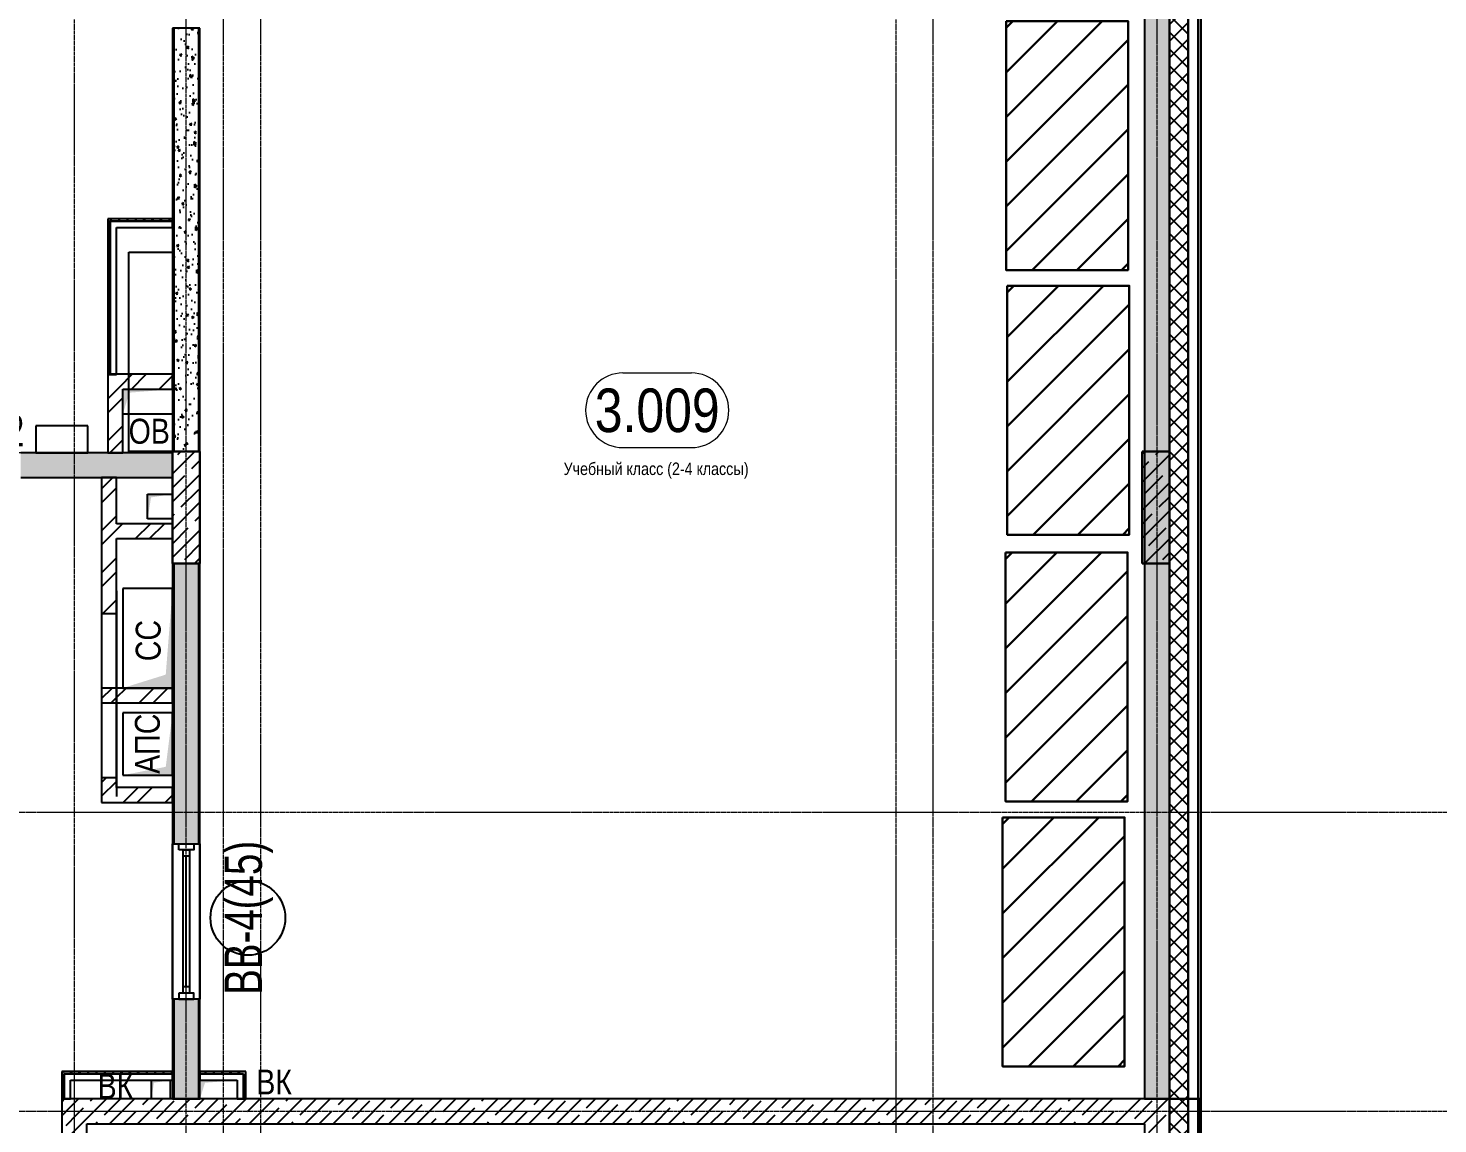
# Model space of a CAD drawing. Header units: millimetres. Extents: x -231292 to 573618, y -153144 to 564035.
# Drawn here: x 19933 to 31259, y 206566 to 215366 of the extents above; entities that cross this region are included whole.
import ezdxf
from ezdxf.enums import TextEntityAlignment as Align

# ---------------------------------------------------------------- set-up
doc = ezdxf.new("R2010")
doc.units = ezdxf.units.MM
doc.linetypes.add('CENTER2', pattern=[28.575, 19.05, -3.175, 3.175, -3.175])
doc.linetypes.add('HIDDEN2', pattern=[4.7625, 3.175, -1.5875])
doc.layers.get('0').update_dxf_attribs({"color": 250})
doc.layers.get('Defpoints').update_dxf_attribs({"color": 250})
for name, color, linetype, lineweight in [('10.3) строит. леса', 20, 'Continuous', 30), ('АР_Area', 250, 'Continuous', 5), ('АР_Витраж', 250, 'Continuous', 13), ('АР_Витраж марка', 250, 'Continuous', 9), ('АР_Колонны', 250, 'Continuous', 35), ('АР_Отв. марка', 250, 'Continuous', 9), ('АР_Отверстия', 250, 'Continuous', 9), ('АР_Стены ГКЛ', 250, 'Continuous', 15), ('АР_Стены ЖБ', 250, 'Continuous', 35), ('АР_Стены кирпич', 250, 'Continuous', 20), ('АР_Стены ПЕНОблок', 250, 'Continuous', 20), ('АР_Тонкая', 250, 'Continuous', 5), ('АР_Утеплитель', 250, 'Continuous', 0), ('АР_Штриховка', 250, 'Continuous', 0), ('ВК_Шахты', 5, 'Continuous', 9), ('ОВ_Отопление', 250, 'Continuous', 0), ('РД_Оси_100', 250, 'Continuous', 0), ('РД_проем_инж перемыч_фахверк', 250, 'Continuous', 18)]:
    doc.layers.add(name, color=color, linetype=linetype, lineweight=lineweight)
doc.layers.add('МАГНИТЫ', color=7, linetype='Continuous', lineweight=30, true_color=0xd100d1)
doc.layers.add('РД_Витраж_вн', color=250, linetype='Continuous')
doc.layers.add('РД_Проем', color=250, linetype='Continuous', lineweight=0, plot=False)
doc.layers.add('РД_проем_инж перемыч_подсчет', color=250, linetype='Continuous', lineweight=30, plot=False)
doc.styles.add('Arial0', font='arial.ttf')
doc.styles.add('Arial_09', font='ARIALN.TTF', dxfattribs={"width": 0.9})
doc.styles.add('style1', font='ARIALN.TTF')
pattern_1 = [(45, (-195344.93, 50353), (-168.3798, 168.3798), []), (45, (-195232.68, 50353), (-168.3798, 168.3798), [])]

# ---------------------------------------------------------------- blocks, each defined once
blk = doc.blocks.new('MOK-МаркаПом_овал_ареал')
for p, q in [((-2.75, 3), (2.75, 3)), ((-2.75, -3), (2.75, -3))]:
    blk.add_line(p, q)
for centre, radius, start, end in [((-2.75, 0), 3, 90, 270), ((2.75, 0), 3, 270, 90), ((-3.75, 0), 3.5, 0, 0.001)]:
    blk.add_arc(centre, radius, start, end)
at = {"color": 0, "style": 'style1'}
blk.add_attdef('АР-ПОМЕЩЕНИЕ:НОМЕР', text='', height=3.5, dxfattribs=at).set_placement((0, 0), align=Align.MIDDLE)
at = {"layer": 'Defpoints', "color": 2, "style": 'style1'}
blk.add_attdef('АР-ПОМЕЩЕНИЕ:НАИМЕНОВАНИЕ', text='', height=1, dxfattribs=at).set_placement((-0.09, -4.81), align=Align.MIDDLE)
blk = doc.blocks.new('MOK-МаркаПроема инж.')
blk.add_line((-1.33, -1.75), (1.8, -1.75))
at = {"color": 0, "style": 'Arial0', "width": 0.7}
blk.add_attdef('АР-ПРОЕМ:Коробка', text='', height=2.5, dxfattribs=at).set_placement((0, 0), align=Align.MIDDLE)
blk = doc.blocks.new('МаркаВитража1')
at = {"layer": 'Defpoints'}
blk.add_circle((0, 0), 3, dxfattribs=at)
at = {"color": 0, "linetype": 'ByBlock', "lineweight": -2, "style": 'Arial_09', "width": 0.9}
blk.add_attdef('АР-ОКНО:НАИМЕНОВАНИЕ', text='', height=3, dxfattribs=at).set_placement((0, 0), align=Align.MIDDLE)
blk = doc.blocks.new('оси_рен')
at = {"layer": 'РД_Оси_100', "color": 251, "linetype": 'CENTER2', "true_color": 0x636466}
for p, q in [((1215752.916, 135558.25), (1215752.916, 223268.25)), ((1225207.916, 158413.25), (1189697.958, 158413.25)), ((1225207.916, 156013.25), (1189697.958, 156013.25))]:
    blk.add_line(p, q, dxfattribs=at)
for points in [[(1207052.916, 223268.25), (1207052.916, 135558.25)], [(1207952.916, 135558.25), (1207952.916, 223268.25)], [(1208252.916, 135558.25), (1208252.916, 223268.25)], [(1208552.916, 135558.25), (1208552.916, 223268.25)], [(1213652.916, 223268.25), (1213652.916, 135558.25)], [(1213952.916, 135558.25), (1213952.916, 223268.25)]]:
    blk.add_lwpolyline(points, dxfattribs=at)

msp = doc.modelspace()

# ---------------------------------------------------------------- hatches: boundary and pattern name
at = {"layer": '10.3) строит. леса'}
h = msp.add_hatch(dxfattribs=at)
h.set_pattern_fill('ANSI31', color=256, scale=80)
h.set_pattern_definition([(45, (31990.16, 359302.82), (-179.60512, 179.60512), [])])
h.paths.add_polyline_path([(27790.468, 215423.704), (27790.468, 213423.704), (28770.468, 213423.704), (28770.468, 215423.704)])
h = msp.add_hatch(dxfattribs=at)
h.set_pattern_fill('ANSI31', color=256, scale=80)
h.set_pattern_definition([(45, (31999.6, 357176.22), (-179.60512, 179.60512), [])])
h.paths.add_polyline_path([(27799.904, 213297.104), (27799.904, 211297.104), (28779.904, 211297.104), (28779.904, 213297.104)])
h = msp.add_hatch(dxfattribs=at)
h.set_pattern_fill('ANSI31', color=256, scale=80)
h.set_pattern_definition([(45, (31985.47, 355034.37), (-179.60512, 179.60512), [])])
h.paths.add_polyline_path([(27785.781, 211155.252), (27785.781, 209155.252), (28765.781, 209155.252), (28765.781, 211155.252)])
h = msp.add_hatch(dxfattribs=at)
h.set_pattern_fill('ANSI31', color=256, scale=80)
h.set_pattern_definition([(45, (31962.22, 352906.16), (-179.60512, 179.60512), [])])
h.paths.add_polyline_path([(27762.529, 209027.046), (27762.529, 207027.046), (28742.529, 207027.046), (28742.529, 209027.046)])
at = {"layer": 'АР_Стены ГКЛ', "linetype": 'Continuous', "lineweight": 25, "true_color": 0x000000}
h = msp.add_hatch(dxfattribs=at)
h.set_pattern_fill('ANSI31', color=18, scale=15, angle=-360, style=0)
h.set_pattern_definition([(45, (-195344.934, 50353), (-33.6759605, 33.6759605), [])])
h.paths.add_polyline_path([(20573.243, 213836.253), (20593.243, 213816.253), (21093.243, 213816.253), (21093.243, 213836.253)], flags=0)
h = msp.add_hatch(dxfattribs=at)
h.set_pattern_fill('ANSI31', color=18, scale=15, style=0)
h.set_pattern_definition([(45, (-195344.934, 50353), (-33.6759605, 33.6759605), [])])
h.paths.add_polyline_path([(20573.243, 212584.036), (20593.243, 212584.036), (20593.243, 213816.253), (20573.243, 213836.253)], flags=0)
h = msp.add_hatch(dxfattribs=at)
h.set_pattern_fill('ANSI31', color=18, scale=15, style=0)
h.set_pattern_definition([(45, (-195344.934, 50353), (-33.6759605, 33.6759605), [])])
h.paths.add_polyline_path([(20203.243, 206986.253), (20223.243, 206966.253), (21093.243, 206966.253), (21093.243, 206986.253)], flags=0)
h = msp.add_hatch(dxfattribs=at)
h.set_pattern_fill('ANSI31', color=18, scale=15, style=0)
h.set_pattern_definition([(45, (-195344.934, 50353), (-33.6759605, 33.6759605), [])])
h.paths.add_polyline_path([(20203.243, 206766.253), (20223.243, 206766.253), (20223.243, 206966.253), (20203.243, 206986.253)], flags=0)
h = msp.add_hatch(dxfattribs=at)
h.set_pattern_fill('ANSI31', color=18, scale=15, angle=-360, style=0)
h.set_pattern_definition([(45, (-195344.934, 50353), (-33.6759605, 33.6759605), [])])
h.paths.add_polyline_path([(21313.243, 206986.253), (21313.243, 206966.253), (21663.243, 206966.253), (21683.243, 206986.253)], flags=0)
h = msp.add_hatch(dxfattribs=at)
h.set_pattern_fill('ANSI31', color=18, scale=15, angle=-360, style=0)
h.set_pattern_definition([(45, (-195344.934, 50353), (-33.6759605, 33.6759605), [])])
h.paths.add_polyline_path([(21683.243, 206986.253), (21663.243, 206966.253), (21663.243, 206766.253), (21683.243, 206766.253)], flags=0)
at = {"layer": 'АР_Штриховка', "linetype": 'Continuous', "lineweight": 25, "true_color": 0x000000}
h = msp.add_hatch(dxfattribs=at)
h.set_pattern_fill('AR-CONC', color=18, angle=-360, style=0)
h.set_pattern_definition([(50, (-195344.93, 50353), (182.18467, -15.939086), [19.05, -209.55]), (355, (-195344.93, 50353), (-35.24342, 191.05685), [15.24, -167.64058]), (100.451445, (-195329.75, 50351.67), (146.94125, 175.11775), [16.19001, -178.09024]), (46.1842, (-195344.93, 50403.8), (271.07904, -42.04233), [28.575, -314.325]), (96.63556, (-195322.34, 50400.3), (237.40413, 247.42612), [24.28502, -267.1356]), (351.18415, (-195344.93, 50403.8), (237.40413, 247.42612), [22.85997, -251.45973]), (21, (-195319.53, 50391.1), (151.61439, -102.2652), [19.05, -209.55]), (326, (-195319.53, 50391.1), (61.80203, 184.18797), [15.24, -167.64]), (71.451445, (-195306.9, 50382.58), (213.41642, 81.92277), [16.19001, -178.08994]), (37.5, (-195344.934, 50353), (3.088603, 84.555039), [0, -165.608, 0, -170.18, 0, -168.275]), (7.5, (-195344.93, 50353), (66.819663, 100.180575), [0, -97.028, 0, -161.798, 0, -64.135]), (327.5, (-195401.576, 50353), (135.590595, -5.728744), [0, -63.5, 0, -198.12, 0, -262.89]), (317.5, (-195426.98, 50353), (148.12918, 25.42649), [0, -82.55, 0, -131.572, 0, -186.69])])
h.paths.add_polyline_path([(29103.243, 241641.253), (28903.243, 241841.253), (28903.243, 206766.253), (29103.243, 206766.253)], flags=0)
h = msp.add_hatch(dxfattribs=at)
h.set_pattern_fill('ANSI37', color=18, scale=30, angle=-360, style=0)
h.set_pattern_definition([(45, (-195344.93, 50353), (-67.35192, 67.35192), []), (135, (-195344.93, 50353), (-67.35192, -67.35192), [])])
h.paths.add_polyline_path([(29253.243, 241491.253), (29103.243, 241641.253), (29103.243, 206766.253), (29253.243, 206766.253)], flags=0)
h = msp.add_hatch(dxfattribs=at)
h.set_pattern_fill('_U', color=18, angle=-360, style=0, pattern_type=0)
h.set_pattern_definition([(360, (-195344.9339, 50353.0024), (-2e-16, 1), [])])
h.paths.add_polyline_path([(29358.243, 241386.253), (29333.243, 241411.253), (29333.243, 206766.253), (29358.243, 206766.253)], flags=0)
h = msp.add_hatch(dxfattribs=at)
h.set_pattern_fill('AR-CONC', color=18, angle=45, style=0)
h.set_pattern_definition([(95, (-195344.93, 50353), (140.09465, 117.55338), [19.05, -209.55]), (40, (-195344.93, 50353), (-160.01845, 110.17673), [15.24, -167.64058]), (145.451445, (-195333.26, 50362.8), (-19.9238, 227.7301), [16.19001, -178.09024]), (91.1842, (-195380.85, 50388.92), (221.41024, 161.95341), [28.575, -314.325]), (141.63556, (-195362.4, 50402.42), (-7.08662, 342.82676), [24.28502, -267.1356]), (36.18415, (-195380.85, 50388.92), (-7.08662, 342.82676), [22.85997, -251.45973]), (66, (-195353.91, 50397.9), (179.51998, 34.89515), [19.05, -209.55]), (11, (-195353.91, 50397.9), (-86.53993, 173.94119), [15.24, -167.64]), (116.451445, (-195338.95, 50400.81), (92.98005, 208.83634), [16.19001, -178.08994]), (82.5, (-195344.934, 50353), (-57.605469, 61.973414), [0, -165.608, 0, -170.18, 0, -168.275]), (52.5, (-195344.93, 50353), (-23.589727, 118.087), [0, -97.028, 0, -161.798, 0, -64.135]), (12.5, (-195384.986, 50312.95), (99.927863, 91.826196), [0, -63.5, 0, -198.12, 0, -262.89]), (2.5, (-195402.95, 50294.99), (86.763904, 122.722393), [0, -82.55, 0, -131.572, 0, -186.69])])
h.paths.add_polyline_path([(21103.243, 211966.253), (21303.243, 211966.253), (21303.243, 215366.253), (21103.243, 215366.253)], flags=0)
h = msp.add_hatch(dxfattribs=at)
h.set_pattern_fill('ANSI32', color=18, scale=25, style=0)
h.set_pattern_definition([(45, (-195344.93, 50353), (-168.3798, 168.3798), []), (45, (-195232.68, 50353), (-168.3798, 168.3798), [])])
h.paths.add_polyline_path([(20693.243, 212466.253), (20573.243, 212586.253), (20573.243, 211956.253), (20693.243, 211956.253)], flags=0)
h = msp.add_hatch(dxfattribs=at)
h.set_pattern_fill('ANSI32', color=18, scale=25, style=0)
h.set_pattern_definition(pattern_1)
h.paths.add_polyline_path([(20573.243, 212586.253), (20693.243, 212466.253), (21093.243, 212466.253), (21093.243, 212586.253)], flags=0)
h = msp.add_hatch(dxfattribs=at)
h.set_pattern_fill('AR-CONC', color=18, angle=405, style=0)
h.set_pattern_definition([(95, (-195344.93, 50353), (140.09465, 117.55338), [19.05, -209.55]), (40, (-195344.93, 50353), (-160.01845, 110.17673), [15.24, -167.64058]), (145.451445, (-195333.26, 50362.8), (-19.9238, 227.7301), [16.19001, -178.09024]), (91.1842, (-195380.85, 50388.92), (221.41024, 161.95341), [28.575, -314.325]), (141.63556, (-195362.4, 50402.42), (-7.08662, 342.82676), [24.28502, -267.1356]), (36.18415, (-195380.85, 50388.92), (-7.08662, 342.82676), [22.85997, -251.45973]), (66, (-195353.91, 50397.9), (179.51998, 34.89515), [19.05, -209.55]), (11, (-195353.91, 50397.9), (-86.53993, 173.94119), [15.24, -167.64]), (116.451445, (-195338.95, 50400.81), (92.98005, 208.83634), [16.19001, -178.08994]), (82.5, (-195344.934, 50353), (-57.605469, 61.973414), [0, -165.608, 0, -170.18, 0, -168.275]), (52.5, (-195344.93, 50353), (-23.589727, 118.087), [0, -97.028, 0, -161.798, 0, -64.135]), (12.5, (-195384.986, 50312.95), (99.927863, 91.826196), [0, -63.5, 0, -198.12, 0, -262.89]), (2.5, (-195402.95, 50294.99), (86.763904, 122.722393), [0, -82.55, 0, -131.572, 0, -186.69])])
h.paths.add_polyline_path([(21093.243, 211756.253), (21093.243, 211956.253), (20693.243, 211956.253), (20693.243, 211756.253)], flags=0)
h.paths.add_polyline_path([(20693.243, 211756.253), (20693.243, 211956.253), (19873.243, 211956.253), (19873.243, 211756.253)], flags=0)
h.paths.add_polyline_path([(17873.243, 211756.253), (17873.243, 211956.253), (17213.243, 211956.253), (17213.243, 211756.253)], flags=0)
h.paths.add_polyline_path([(17213.243, 211756.253), (17213.243, 211956.253), (16803.243, 211956.253), (16753.243, 211889.586), (16803.243, 211756.253)], flags=0)
h = msp.add_hatch(dxfattribs=at)
h.set_pattern_fill('ANSI32', color=18, scale=25, style=0)
h.set_pattern_definition([(45, (-195344.93, 50353), (-168.3798, 168.3798), []), (45, (-195232.68, 50353), (-168.3798, 168.3798), [])])
h.paths.add_polyline_path([(20523.241, 209146.253), (20643.241, 209266.253), (20643.241, 209346.253), (20523.241, 209346.253)], flags=0)
h.paths.add_polyline_path([(20523.243, 209946.253), (20643.243, 209946.253), (20643.243, 210066.253), (20523.243, 210066.253)], flags=0)
h.paths.add_polyline_path([(20523.244, 210666.254), (20643.244, 210666.253), (20643.246, 211266.254), (20613.246, 211306.254), (20523.246, 211266.254)], flags=0)
h.paths.add_polyline_path([(20523.246, 211266.254), (20613.246, 211306.254), (20643.246, 211386.254), (20643.247, 211756.621), (20523.247, 211756.622)], flags=0)
h = msp.add_hatch(dxfattribs=at)
h.set_pattern_fill('ANSI32', color=18, scale=25, style=0)
h.set_pattern_definition(pattern_1)
h.paths.add_polyline_path([(20643.246, 211386.254), (20613.246, 211306.254), (20643.246, 211266.254), (21093.243, 211266.254), (21093.243, 211386.254)], flags=0)
h = msp.add_hatch(dxfattribs=at)
h.set_pattern_fill('AR-CONC', color=18, angle=45, style=0)
h.set_pattern_definition([(95, (-195344.93, 50353), (140.09465, 117.55338), [19.05, -209.55]), (40, (-195344.93, 50353), (-160.01845, 110.17673), [15.24, -167.64058]), (145.451445, (-195333.26, 50362.8), (-19.9238, 227.7301), [16.19001, -178.09024]), (91.1842, (-195380.85, 50388.92), (221.41024, 161.95341), [28.575, -314.325]), (141.63556, (-195362.4, 50402.42), (-7.08662, 342.82676), [24.28502, -267.1356]), (36.18415, (-195380.85, 50388.92), (-7.08662, 342.82676), [22.85997, -251.45973]), (66, (-195353.91, 50397.9), (179.51998, 34.89515), [19.05, -209.55]), (11, (-195353.91, 50397.9), (-86.53993, 173.94119), [15.24, -167.64]), (116.451445, (-195338.95, 50400.81), (92.98005, 208.83634), [16.19001, -178.08994]), (82.5, (-195344.934, 50353), (-57.605469, 61.973414), [0, -165.608, 0, -170.18, 0, -168.275]), (52.5, (-195344.93, 50353), (-23.589727, 118.087), [0, -97.028, 0, -161.798, 0, -64.135]), (12.5, (-195384.986, 50312.95), (99.927863, 91.826196), [0, -63.5, 0, -198.12, 0, -262.89]), (2.5, (-195402.95, 50294.99), (86.763904, 122.722393), [0, -82.55, 0, -131.572, 0, -186.69])])
h.paths.add_polyline_path([(21103.243, 206766.253), (21303.243, 206766.253), (21303.243, 207566.253), (21103.243, 207566.253)], flags=0)
h.paths.add_polyline_path([(21103.243, 208816.253), (21303.243, 208816.253), (21303.243, 211066.253), (21103.243, 211066.253)], flags=0)
h = msp.add_hatch(dxfattribs=at)
h.set_pattern_fill('ANSI32', color=18, scale=25, style=0)
h.set_pattern_definition([(45, (-195344.93, 50353), (-168.3798, 168.3798), []), (45, (-195232.68, 50353), (-168.3798, 168.3798), [])])
h.paths.add_polyline_path([(21093.243, 209946.253), (21093.243, 210066.253), (20643.243, 210066.253), (20643.243, 209946.253)], flags=0)
h = msp.add_hatch(dxfattribs=at)
h.set_pattern_fill('ANSI32', color=18, scale=25, style=0)
h.set_pattern_definition([(45, (-195344.93, 50353), (-168.3798, 168.3798), []), (45, (-195232.68, 50353), (-168.3798, 168.3798), [])])
h.paths.add_polyline_path([(21093.243, 209146.253), (21093.243, 209266.253), (20643.241, 209266.253), (20523.241, 209146.253)], flags=0)
h = msp.add_hatch(dxfattribs=at)
h.set_pattern_fill('ANSI37', color=18, scale=30, angle=-360, style=0)
h.set_pattern_definition([(45, (-195344.93, 50353), (-67.35192, 67.35192), []), (135, (-195344.93, 50353), (-67.35192, -67.35192), [])])
h.paths.add_polyline_path([(29253.243, 206766.253), (29103.243, 206766.253), (29103.243, 206466.253), (29253.243, 206466.253)], flags=0)
h.paths.add_polyline_path([(29253.243, 202666.253), (29103.243, 202666.253), (29103.243, 199566.253), (29253.243, 199716.253)], flags=0)
h = msp.add_hatch(dxfattribs=at)
h.set_pattern_fill('_U', color=18, angle=-360, style=0, pattern_type=0)
h.set_pattern_definition([(360, (-195344.9339, 50353.0024), (4e-17, 1), [])])
h.paths.add_polyline_path([(29358.243, 206766.253), (29333.243, 206766.253), (29333.243, 206466.253), (29358.243, 206466.253)], flags=0)
h.paths.add_polyline_path([(29358.243, 202666.253), (29333.243, 202666.253), (29333.243, 199796.253), (29358.243, 199821.253)], flags=0)

# ---------------------------------------------------------------- linework, layer by layer
at = {"color": 18, "linetype": 'Continuous', "lineweight": 25, "true_color": 0x000000}
for p, q in [((20693.243, 212266.253), (20693.243, 212466.253)), ((20693.243, 212466.253), (21093.243, 212466.253)), ((20693.243, 212266.253), (20693.243, 212466.253)), ((20693.243, 212466.253), (21093.243, 212466.253)), ((21093.243, 212466.253), (21093.243, 212266.253)), ((21093.243, 212466.253), (21093.243, 212266.253)), ((21093.243, 212266.253), (20693.243, 212266.253)), ((21093.243, 212266.253), (20693.243, 212266.253)), ((20893.243, 211424.547), (20893.243, 211624.547)), ((20893.243, 211624.547), (21093.243, 211624.547)), ((20893.243, 211424.547), (20893.243, 211624.547)), ((20893.243, 211624.547), (21093.243, 211624.547)), ((21093.243, 211624.547), (21093.243, 211424.547)), ((21093.243, 211624.547), (21093.243, 211424.547)), ((21093.243, 211424.547), (20893.243, 211424.547)), ((21093.243, 211424.547), (20893.243, 211424.547)), ((21093.243, 210866.253), (20693.243, 210866.253)), ((20693.243, 210866.253), (20693.243, 210066.253)), ((21093.243, 210866.253), (20693.243, 210866.253)), ((20693.243, 210866.253), (20693.243, 210066.253)), ((21093.243, 210066.253), (21093.243, 210866.253)), ((21093.243, 210066.253), (21093.243, 210866.253)), ((20693.243, 210066.253), (21093.243, 210066.253)), ((20693.243, 210066.253), (21093.243, 210066.253)), ((21093.243, 209866.253), (20693.243, 209866.253)), ((20693.243, 209866.253), (20693.243, 209366.253)), ((21093.243, 209866.253), (20693.243, 209866.253)), ((20693.243, 209866.253), (20693.243, 209366.253)), ((21093.243, 209366.253), (21093.243, 209866.253)), ((21093.243, 209366.253), (21093.243, 209866.253)), ((20693.243, 209366.253), (21093.243, 209366.253)), ((20693.243, 209366.253), (21093.243, 209366.253)), ((20923.243, 206766.253), (20923.243, 206916.253)), ((20923.243, 206916.253), (21073.243, 206916.253)), ((20923.243, 206766.253), (20923.243, 206916.253)), ((20923.243, 206916.253), (21073.243, 206916.253)), ((21073.243, 206916.253), (21073.243, 206766.253)), ((21073.243, 206916.253), (21073.243, 206766.253)), ((21313.243, 206766.253), (21313.243, 206916.253)), ((21313.243, 206916.253), (21613.243, 206916.253)), ((21313.243, 206766.253), (21313.243, 206916.253)), ((21313.243, 206916.253), (21613.243, 206916.253)), ((21613.243, 206916.253), (21613.243, 206766.253)), ((21613.243, 206916.253), (21613.243, 206766.253)), ((21073.243, 206766.253), (20923.243, 206766.253)), ((21073.243, 206766.253), (20923.243, 206766.253)), ((21613.243, 206766.253), (21313.243, 206766.253)), ((21613.243, 206766.253), (21313.243, 206766.253))]:
    msp.add_line(p, q, dxfattribs=at)
for points in [[(20693.243, 212266.253), (20693.243, 212466.253), (20747.102, 212438.937), (21093.243, 212466.253)], [(20693.243, 212266.253), (20693.243, 212466.253), (20747.102, 212438.937), (21093.243, 212466.253)], [(20893.243, 211424.547), (20893.243, 211624.547), (20920.173, 211597.231), (21093.243, 211624.547)], [(20893.243, 211424.547), (20893.243, 211624.547), (20920.173, 211597.231), (21093.243, 211624.547)], [(20693.243, 210066.253), (21093.243, 210066.253), (21038.612, 210173.972), (21093.243, 210866.253)], [(20693.243, 210066.253), (21093.243, 210066.253), (21038.612, 210173.972), (21093.243, 210866.253)], [(20693.243, 209366.253), (21093.243, 209366.253), (21038.612, 209433.577), (21093.243, 209866.253)], [(20693.243, 209366.253), (21093.243, 209366.253), (21038.612, 209433.577), (21093.243, 209866.253)], [(20923.243, 206766.253), (20923.243, 206916.253), (20943.44, 206895.766), (21073.243, 206916.253)], [(20923.243, 206766.253), (20923.243, 206916.253), (20943.44, 206895.766), (21073.243, 206916.253)], [(21313.243, 206766.253), (21313.243, 206916.253), (21353.638, 206895.766), (21613.243, 206916.253)], [(21313.243, 206766.253), (21313.243, 206916.253), (21353.638, 206895.766), (21613.243, 206916.253)]]:
    msp.add_solid(points, dxfattribs=at)
at = {"layer": '10.3) строит. леса'}
for points in [[(27790.468, 215423.704), (27790.468, 213423.704), (28770.468, 213423.704), (28770.468, 215423.704)], [(27799.904, 213297.104), (27799.904, 211297.104), (28779.904, 211297.104), (28779.904, 213297.104)], [(27785.781, 211155.252), (27785.781, 209155.252), (28765.781, 209155.252), (28765.781, 211155.252)], [(27762.529, 209027.046), (27762.529, 207027.046), (28742.529, 207027.046), (28742.529, 209027.046)]]:
    msp.add_lwpolyline(points, close=True, dxfattribs=at)
at = {"layer": 'АР_Витраж', "color": 18, "linetype": 'Continuous', "lineweight": 25, "true_color": 0x000000}
for p, q in [((21093.243, 207566.253), (21093.243, 208816.253)), ((21313.243, 207566.253), (21313.243, 208816.253)), ((21228.243, 208716.253), (21178.243, 208716.253)), ((21203.243, 207666.253), (21203.243, 208716.253)), ((21228.243, 207666.253), (21178.243, 207666.253))]:
    msp.add_line(p, q, dxfattribs=at)
for points in [[(21143.243, 208766.253), (21143.243, 208816.253), (21263.243, 208816.253), (21263.243, 208766.253)], [(21228.243, 207616.253), (21178.243, 207616.253), (21178.243, 208766.253), (21228.243, 208766.253)], [(21143.243, 207616.253), (21143.243, 207566.253), (21263.243, 207566.253), (21263.243, 207616.253)]]:
    msp.add_lwpolyline(points, close=True, dxfattribs=at)
at = {"layer": 'АР_Колонны', "color": 18, "linetype": 'HIDDEN2', "lineweight": 25, "true_color": 0x000000}
for p, q in [((21093.243, 211966.253), (21313.243, 211966.253)), ((21093.243, 211066.253), (21093.243, 211966.253)), ((21313.243, 211966.253), (21313.243, 211066.253)), ((28883.243, 211966.253), (29103.243, 211966.253)), ((28883.243, 211066.253), (28883.243, 211966.253)), ((29103.243, 211966.253), (29103.243, 211066.253)), ((21313.243, 211066.253), (21093.243, 211066.253)), ((29103.243, 211066.253), (28883.243, 211066.253))]:
    msp.add_line(p, q, dxfattribs=at)
at = {"layer": 'АР_Колонны', "color": 18, "linetype": 'Continuous', "lineweight": 25, "true_color": 0x000000}
for p, q in [((21313.243, 211966.253), (21093.243, 211966.253)), ((21093.243, 211966.253), (21093.243, 211066.253)), ((21313.243, 211966.253), (21093.243, 211966.253)), ((21093.243, 211966.253), (21093.243, 211066.253)), ((21313.243, 211066.253), (21313.243, 211966.253)), ((21313.243, 211066.253), (21313.243, 211966.253)), ((29103.243, 211966.253), (28883.243, 211966.253)), ((28883.243, 211966.253), (28883.243, 211066.253)), ((29103.243, 211966.253), (28883.243, 211966.253)), ((28883.243, 211966.253), (28883.243, 211066.253)), ((29103.243, 211066.253), (29103.243, 211966.253)), ((29103.243, 211066.253), (29103.243, 211966.253)), ((21093.243, 211066.253), (21313.243, 211066.253)), ((21093.243, 211066.253), (21313.243, 211066.253)), ((28883.243, 211066.253), (29103.243, 211066.253)), ((28883.243, 211066.253), (29103.243, 211066.253))]:
    msp.add_line(p, q, dxfattribs=at)
at = {"layer": 'АР_Стены ГКЛ', "color": 18, "linetype": 'Continuous', "lineweight": 25, "true_color": 0x000000}
for p, q in [((21093.243, 213836.253), (20573.243, 213836.253)), ((20573.243, 213836.253), (20573.243, 212584.036)), ((21093.243, 213816.253), (21093.243, 213836.253)), ((21093.243, 213816.253), (20593.243, 213816.253)), ((20593.243, 213816.253), (21093.243, 213816.253)), ((20593.243, 213816.253), (20593.243, 212584.036)), ((20593.243, 212584.036), (20593.243, 213816.253)), ((20643.243, 213766.253), (21093.243, 213766.253)), ((20643.243, 212584.036), (20643.243, 213766.253)), ((21093.243, 213766.253), (21093.243, 213816.253)), ((20573.243, 212584.036), (20593.243, 212584.036)), ((20593.243, 212584.036), (20643.243, 212584.036)), ((21093.243, 206986.253), (20203.243, 206986.253)), ((20203.243, 206986.253), (20203.243, 206766.253)), ((21093.243, 206966.253), (20223.243, 206966.253)), ((20223.243, 206966.253), (21093.243, 206966.253)), ((20223.243, 206966.253), (20223.243, 206766.253)), ((20223.243, 206766.253), (20223.243, 206966.253)), ((20273.243, 206916.253), (21093.243, 206916.253)), ((20273.243, 206766.253), (20273.243, 206916.253)), ((21093.243, 206966.253), (21093.243, 206986.253)), ((21093.243, 206916.253), (21093.243, 206966.253)), ((21313.243, 206986.253), (21313.243, 206966.253)), ((21683.243, 206986.253), (21313.243, 206986.253)), ((21313.243, 206966.253), (21313.243, 206916.253)), ((21663.243, 206966.253), (21313.243, 206966.253)), ((21313.243, 206966.253), (21663.243, 206966.253)), ((21313.243, 206916.253), (21613.243, 206916.253)), ((21613.243, 206916.253), (21613.243, 206766.253)), ((21663.243, 206766.253), (21663.243, 206966.253)), ((21663.243, 206966.253), (21663.243, 206766.253)), ((21683.243, 206766.253), (21683.243, 206986.253)), ((20203.243, 206766.253), (20223.243, 206766.253)), ((20223.243, 206766.253), (20273.243, 206766.253)), ((21613.243, 206766.253), (21663.243, 206766.253)), ((21663.243, 206766.253), (21683.243, 206766.253))]:
    msp.add_line(p, q, dxfattribs=at)
at = {"layer": 'АР_Стены ЖБ', "color": 18, "linetype": 'Continuous', "lineweight": 25, "true_color": 0x000000}
for p, q in [((21313.243, 211966.253), (21093.243, 211966.253)), ((21093.243, 211966.253), (21093.243, 211066.253)), ((21313.243, 211066.253), (21313.243, 211966.253)), ((29103.243, 211966.253), (28883.243, 211966.253)), ((28883.243, 211966.253), (28883.243, 211066.253)), ((29103.243, 211066.253), (29103.243, 211966.253)), ((21093.243, 211066.253), (21313.243, 211066.253)), ((28883.243, 211066.253), (29103.243, 211066.253)), ((20203.243, 206766.253), (20203.243, 202366.253)), ((29103.243, 206766.253), (20203.243, 206766.253)), ((29103.243, 202566.253), (29103.243, 206766.253)), ((20403.243, 202566.253), (20403.243, 206566.253)), ((20403.243, 206566.253), (28903.243, 206566.253)), ((28903.243, 206566.253), (28903.243, 202566.253))]:
    msp.add_line(p, q, dxfattribs=at)
at = {"layer": 'АР_Стены кирпич', "color": 18, "linetype": 'Continuous', "lineweight": 25, "true_color": 0x000000}
for p, q in [((20573.243, 212586.253), (20573.243, 211956.253)), ((21093.243, 212586.253), (20573.243, 212586.253)), ((21093.243, 212466.253), (21093.243, 212586.253)), ((20693.243, 211956.253), (20693.243, 212466.253)), ((20693.243, 212466.253), (21093.243, 212466.253)), ((20573.243, 211956.253), (20693.243, 211956.253)), ((20523.247, 211756.622), (20523.246, 211266.254)), ((20643.247, 211756.621), (20523.247, 211756.622)), ((20643.246, 211386.254), (20643.247, 211756.621)), ((21093.243, 211386.254), (20643.246, 211386.254)), ((21093.243, 211266.254), (21093.243, 211386.254)), ((20523.246, 211266.254), (20523.244, 210666.254)), ((20643.244, 210666.253), (20643.246, 211266.254)), ((20643.246, 211266.254), (21093.243, 211266.254)), ((20523.244, 210666.254), (20523.243, 210066.254)), ((20523.244, 210666.254), (20643.244, 210666.253)), ((20643.243, 210066.253), (20643.244, 210666.253)), ((20643.243, 210066.253), (20523.243, 210066.253)), ((20523.243, 210066.253), (20523.243, 209946.253)), ((20643.243, 209946.253), (20643.243, 210066.253)), ((21093.243, 210066.253), (20643.243, 210066.253)), ((20643.243, 210066.253), (20643.243, 209946.253)), ((21093.243, 209946.253), (21093.243, 210066.253)), ((20523.243, 209946.253), (20523.241, 209346.253)), ((20523.243, 209946.253), (20643.243, 209946.253)), ((20643.241, 209346.253), (20643.243, 209946.253)), ((20643.243, 209946.253), (21093.243, 209946.253)), ((20643.241, 209346.253), (20523.241, 209346.253)), ((20523.241, 209346.253), (20523.241, 209146.253)), ((20643.241, 209266.253), (20643.241, 209346.253)), ((21093.243, 209266.253), (20643.241, 209266.253)), ((21093.243, 209146.253), (21093.243, 209266.253)), ((20523.241, 209146.253), (21093.243, 209146.253))]:
    msp.add_line(p, q, dxfattribs=at)
at = {"layer": 'АР_Стены кирпич', "color": 18, "lineweight": 25, "true_color": 0x000000}
msp.add_line((20643.243, 210066.253), (20523.243, 210066.254), dxfattribs=at)
at = {"layer": 'АР_Стены ПЕНОблок', "color": 18, "linetype": 'Continuous', "lineweight": 25, "true_color": 0x000000}
for p, q in [((28903.243, 241841.253), (28903.243, 206766.253)), ((29103.243, 206766.253), (29103.243, 241641.253)), ((21303.243, 215366.253), (21103.243, 215366.253)), ((21103.243, 215366.253), (21103.243, 211966.253)), ((21303.243, 211966.253), (21303.243, 215366.253)), ((20693.243, 211956.253), (19873.243, 211956.253)), ((21093.243, 211956.253), (20693.243, 211956.253)), ((21093.243, 211756.253), (21093.243, 211956.253)), ((21103.243, 211966.253), (21303.243, 211966.253)), ((19873.243, 211756.253), (20693.243, 211756.253)), ((20693.243, 211756.253), (21093.243, 211756.253)), ((21303.243, 211066.253), (21103.243, 211066.253)), ((21103.243, 211066.253), (21103.243, 208816.253)), ((21303.243, 208816.253), (21303.243, 211066.253)), ((21103.243, 208816.253), (21303.243, 208816.253)), ((21303.243, 207566.253), (21103.243, 207566.253)), ((21103.243, 207566.253), (21103.243, 206766.253)), ((21303.243, 206766.253), (21303.243, 207566.253)), ((21103.243, 206766.253), (21303.243, 206766.253)), ((28903.243, 206766.253), (29103.243, 206766.253))]:
    msp.add_line(p, q, dxfattribs=at)
at = {"layer": 'АР_Тонкая', "color": 18, "linetype": 'Continuous', "lineweight": 25, "true_color": 0x000000}
for p, q in [((29253.243, 241491.253), (29253.243, 206766.253)), ((29333.243, 206766.253), (29333.243, 241411.253)), ((29333.243, 241411.253), (29333.243, 206766.253)), ((29358.243, 206766.253), (29358.243, 241386.253)), ((21103.243, 215366.253), (21093.243, 215366.253)), ((21093.243, 215366.253), (21093.243, 211966.253)), ((21103.243, 211966.253), (21103.243, 215366.253)), ((21313.243, 215366.253), (21303.243, 215366.253)), ((21303.243, 215366.253), (21303.243, 211966.253)), ((21313.243, 211966.253), (21313.243, 215366.253)), ((21093.243, 211966.253), (21103.243, 211966.253)), ((21303.243, 211966.253), (21313.243, 211966.253)), ((21103.243, 211066.253), (21093.243, 211066.253)), ((21093.243, 211066.253), (21093.243, 208816.253)), ((21103.243, 208816.253), (21103.243, 211066.253)), ((21313.243, 211066.253), (21303.243, 211066.253)), ((21303.243, 211066.253), (21303.243, 208816.253)), ((21313.243, 208816.253), (21313.243, 211066.253)), ((21093.243, 208816.253), (21103.243, 208816.253)), ((21303.243, 208816.253), (21313.243, 208816.253)), ((21103.243, 207566.253), (21093.243, 207566.253)), ((21093.243, 207566.253), (21093.243, 206766.253)), ((21103.243, 206766.253), (21103.243, 207566.253)), ((21313.243, 207566.253), (21303.243, 207566.253)), ((21303.243, 207566.253), (21303.243, 206766.253)), ((21313.243, 206766.253), (21313.243, 207566.253)), ((21093.243, 206766.253), (21103.243, 206766.253)), ((21303.243, 206766.253), (21313.243, 206766.253)), ((29253.243, 206766.253), (29333.243, 206766.253)), ((29333.243, 206766.253), (29253.243, 206766.253)), ((29253.243, 206766.253), (29253.243, 206466.253)), ((29333.243, 206766.253), (29358.243, 206766.253)), ((29333.243, 206466.253), (29333.243, 206766.253)), ((29358.243, 206766.253), (29333.243, 206766.253)), ((29333.243, 206766.253), (29333.243, 206466.253)), ((29358.243, 206466.253), (29358.243, 206766.253))]:
    msp.add_line(p, q, dxfattribs=at)
at = {"layer": 'АР_Утеплитель', "color": 18, "linetype": 'Continuous', "lineweight": 25, "true_color": 0x000000}
for p, q in [((29103.243, 241641.253), (29103.243, 206766.253)), ((29253.243, 206766.253), (29253.243, 241491.253)), ((29103.243, 206766.253), (29253.243, 206766.253)), ((29253.243, 206766.253), (29103.243, 206766.253)), ((29103.243, 206766.253), (29103.243, 206466.253)), ((29253.243, 206466.253), (29253.243, 206766.253))]:
    msp.add_line(p, q, dxfattribs=at)
at = {"layer": 'АР_Штриховка', "color": 18, "linetype": 'Continuous', "lineweight": 25, "true_color": 0x000000}
for p, q in [((21093.243, 211787.111), (21272.385, 211966.253)), ((21135.365, 211941.486), (21160.132, 211966.253)), ((28883.243, 211943.893), (28905.603, 211966.253)), ((28883.243, 211719.386), (29103.243, 211939.386)), ((28993.089, 211941.486), (29017.856, 211966.253)), ((21247.618, 211829.233), (21313.243, 211894.857)), ((28883.243, 211831.64), (28936.963, 211885.359)), ((21093.243, 211562.604), (21313.243, 211782.604)), ((21093.243, 211674.857), (21191.492, 211773.106)), ((28883.243, 211494.88), (29103.243, 211714.88)), ((28908.899, 211632.79), (29049.216, 211773.106)), ((21163.429, 211520.536), (21303.745, 211660.853)), ((29021.153, 211520.536), (29103.243, 211602.627)), ((21093.243, 211338.098), (21313.243, 211558.098)), ((21093.243, 211450.351), (21107.302, 211464.41)), ((28883.243, 211270.374), (29103.243, 211490.374)), ((28883.243, 211382.627), (28965.026, 211464.41)), ((21093.243, 211225.844), (21219.555, 211352.157)), ((21093.243, 211113.591), (21313.243, 211333.591)), ((21275.682, 211408.283), (21313.243, 211445.844)), ((28936.963, 211211.84), (29077.279, 211352.157)), ((21191.492, 211099.587), (21313.243, 211221.338)), ((28903.629, 211066.253), (29103.243, 211265.867)), ((21270.411, 211066.253), (21313.243, 211109.085)), ((29049.216, 211099.587), (29103.243, 211153.614)), ((20203.243, 206743.742), (20214.498, 206754.997)), ((20203.243, 206631.489), (20270.625, 206698.871)), ((20214.498, 206754.997), (20225.754, 206766.253)), ((20270.625, 206698.871), (20338.007, 206766.253)), ((20326.752, 206642.744), (20377.656, 206693.649)), ((20382.878, 206586.618), (20562.513, 206766.253)), ((20433.783, 206749.775), (20450.26, 206766.253)), ((20546.036, 206637.522), (20674.767, 206766.253)), ((20587.02, 206566.253), (20787.02, 206766.253)), ((20811.526, 206566.253), (21011.526, 206766.253)), ((20854.732, 206721.712), (20899.273, 206766.253)), ((20966.985, 206609.459), (21107.302, 206749.775)), ((21036.033, 206566.253), (21236.033, 206766.253)), ((21260.539, 206566.253), (21460.539, 206766.253)), ((21275.682, 206693.649), (21348.286, 206766.253)), ((21387.935, 206581.396), (21528.251, 206721.712)), ((21485.045, 206566.253), (21685.045, 206766.253)), ((21696.631, 206665.585), (21797.299, 206766.253)), ((21709.552, 206566.253), (21909.552, 206766.253)), ((21821.805, 206566.253), (21949.201, 206693.649)), ((21934.058, 206566.253), (22134.058, 206766.253)), ((22005.328, 206749.775), (22021.805, 206766.253)), ((22117.581, 206637.522), (22246.312, 206766.253)), ((22158.565, 206566.253), (22358.565, 206766.253)), ((22383.071, 206566.253), (22583.071, 206766.253)), ((22426.277, 206721.712), (22470.818, 206766.253)), ((22538.53, 206609.459), (22678.847, 206749.775)), ((22607.577, 206566.253), (22807.577, 206766.253)), ((22832.084, 206566.253), (23032.084, 206766.253)), ((22847.227, 206693.649), (22919.831, 206766.253)), ((22959.48, 206581.396), (23099.796, 206721.712)), ((23056.59, 206566.253), (23256.59, 206766.253)), ((23268.176, 206665.585), (23368.844, 206766.253)), ((23281.097, 206566.253), (23481.097, 206766.253)), ((23393.35, 206566.253), (23520.746, 206693.649)), ((23505.603, 206566.253), (23705.603, 206766.253)), ((23576.872, 206749.775), (23593.35, 206766.253)), ((23689.126, 206637.522), (23817.856, 206766.253)), ((23730.11, 206566.253), (23930.11, 206766.253)), ((23954.616, 206566.253), (24154.616, 206766.253)), ((23997.822, 206721.712), (24042.363, 206766.253)), ((24110.075, 206609.459), (24250.392, 206749.775)), ((24179.122, 206566.253), (24379.122, 206766.253)), ((24403.629, 206566.253), (24603.629, 206766.253)), ((24418.771, 206693.649), (24491.376, 206766.253)), ((24531.025, 206581.396), (24671.341, 206721.712)), ((24628.135, 206566.253), (24828.135, 206766.253)), ((24839.721, 206665.585), (24940.388, 206766.253)), ((24852.642, 206566.253), (25052.642, 206766.253)), ((24964.895, 206566.253), (25092.291, 206693.649)), ((25077.148, 206566.253), (25277.148, 206766.253)), ((25148.417, 206749.775), (25164.895, 206766.253)), ((25260.67, 206637.522), (25389.401, 206766.253)), ((25301.654, 206566.253), (25501.654, 206766.253)), ((25526.161, 206566.253), (25726.161, 206766.253)), ((25569.367, 206721.712), (25613.908, 206766.253)), ((25681.62, 206609.459), (25821.936, 206749.775)), ((25750.667, 206566.253), (25950.667, 206766.253)), ((25975.174, 206566.253), (26175.174, 206766.253)), ((25990.316, 206693.649), (26062.92, 206766.253)), ((26102.569, 206581.396), (26242.886, 206721.712)), ((26199.68, 206566.253), (26399.68, 206766.253)), ((26411.266, 206665.585), (26511.933, 206766.253)), ((26424.186, 206566.253), (26624.186, 206766.253)), ((26536.44, 206566.253), (26663.835, 206693.649)), ((26648.693, 206566.253), (26848.693, 206766.253)), ((26719.962, 206749.775), (26736.44, 206766.253)), ((26832.215, 206637.522), (26960.946, 206766.253)), ((26873.199, 206566.253), (27073.199, 206766.253)), ((27097.706, 206566.253), (27297.706, 206766.253)), ((27140.912, 206721.712), (27185.452, 206766.253)), ((27253.165, 206609.459), (27393.481, 206749.775)), ((27322.212, 206566.253), (27522.212, 206766.253)), ((27546.718, 206566.253), (27746.718, 206766.253)), ((27561.861, 206693.649), (27634.465, 206766.253)), ((27674.114, 206581.396), (27814.431, 206721.712)), ((27771.225, 206566.253), (27971.225, 206766.253)), ((27982.811, 206665.585), (28083.478, 206766.253)), ((27995.731, 206566.253), (28195.731, 206766.253)), ((28107.984, 206566.253), (28235.38, 206693.649)), ((28220.238, 206566.253), (28420.238, 206766.253)), ((28291.507, 206749.775), (28307.984, 206766.253)), ((28403.76, 206637.522), (28532.491, 206766.253)), ((28444.744, 206566.253), (28644.744, 206766.253)), ((28669.25, 206566.253), (28869.25, 206766.253)), ((28824.71, 206609.459), (28965.026, 206749.775)), ((28893.757, 206566.253), (29093.757, 206766.253)), ((20203.243, 206406.982), (20382.878, 206586.618)), ((20237.34, 206553.332), (20326.752, 206642.744)), ((20474.767, 206566.253), (20489.909, 206581.396)), ((20699.273, 206566.253), (20798.606, 206665.585)), ((21148.286, 206566.253), (21219.555, 206637.522)), ((21597.299, 206566.253), (21640.505, 206609.459)), ((22046.312, 206566.253), (22061.454, 206581.396)), ((22270.818, 206566.253), (22370.15, 206665.585)), ((22719.831, 206566.253), (22791.1, 206637.522)), ((23168.844, 206566.253), (23212.049, 206609.459)), ((23617.856, 206566.253), (23632.999, 206581.396)), ((23842.363, 206566.253), (23941.695, 206665.585)), ((24291.376, 206566.253), (24362.645, 206637.522)), ((24740.388, 206566.253), (24783.594, 206609.459)), ((25189.401, 206566.253), (25204.544, 206581.396)), ((25413.908, 206566.253), (25513.24, 206665.585)), ((25862.92, 206566.253), (25934.19, 206637.522)), ((26311.933, 206566.253), (26355.139, 206609.459)), ((26760.946, 206566.253), (26776.089, 206581.396)), ((26985.452, 206566.253), (27084.785, 206665.585)), ((27434.465, 206566.253), (27505.734, 206637.522)), ((27883.478, 206566.253), (27926.684, 206609.459)), ((28332.491, 206566.253), (28347.633, 206581.396)), ((28556.997, 206566.253), (28656.33, 206665.585)), ((28936.963, 206497.206), (29077.279, 206637.522))]:
    msp.add_line(p, q, dxfattribs=at)
at = {"layer": 'МАГНИТЫ', "color": 18, "lineweight": 25, "true_color": 0x000000}
for p, q in [((20413.244, 212172.925), (19993.57, 212172.925)), ((19993.57, 212172.925), (19993.57, 211956.253)), ((20413.244, 211956.253), (20413.244, 212172.925)), ((19993.57, 211956.253), (20413.244, 211956.253))]:
    msp.add_line(p, q, dxfattribs=at)
at = {"layer": 'ОВ_Отопление', "color": 18, "lineweight": 25, "true_color": 0x000000}
for p, q in [((20743.243, 211966.253), (20743.243, 213566.253)), ((20743.243, 213566.253), (21093.243, 213566.253)), ((21093.243, 213566.253), (21093.243, 211966.253)), ((21093.243, 211966.253), (20743.243, 211966.253))]:
    msp.add_line(p, q, dxfattribs=at)
at = {"layer": 'РД_Витраж_вн', "color": 18, "linetype": 'Continuous', "lineweight": 25, "true_color": 0x000000}
for p, q in [((21093.243, 208816.253), (21093.243, 207566.253)), ((21313.243, 208816.253), (21313.243, 207566.253))]:
    msp.add_line(p, q, dxfattribs=at)
at = {"layer": 'РД_Проем', "color": 18, "linetype": 'Continuous', "lineweight": 25, "true_color": 0x000000}
for p, q in [((20523.244, 210666.253), (20523.243, 210066.253)), ((20643.244, 210666.253), (20643.243, 210066.253)), ((20523.243, 209946.253), (20523.241, 209346.253)), ((20643.243, 209946.253), (20643.241, 209346.253)), ((21093.243, 208816.253), (21093.243, 207566.253)), ((21313.243, 208816.253), (21313.243, 207566.253))]:
    msp.add_line(p, q, dxfattribs=at)
at = {"layer": 'РД_проем_инж перемыч_подсчет', "color": 18, "linetype": 'Continuous', "lineweight": 25, "true_color": 0x000000}
for p, q in [((20523.245, 210846.253), (20523.241, 209196.253)), ((20643.245, 210846.253), (20643.241, 209196.253))]:
    msp.add_line(p, q, dxfattribs=at)
at = {"layer": 'РД_проем_инж перемыч_фахверк', "color": 18, "linetype": 'Continuous', "lineweight": 25, "true_color": 0x000000}
for p, q in [((21093.243, 208816.253), (21093.243, 207566.253)), ((21313.243, 208816.253), (21313.243, 207566.253))]:
    msp.add_line(p, q, dxfattribs=at)

# ---------------------------------------------------------------- block references
at = {"rotation": 359.999868838025}
msp.add_blockref('оси_рен', (-1186750.035, 50655.808), dxfattribs=at)
at = {"layer": 'АР_Area', "color": 18, "linetype": 'Continuous', "lineweight": 15, "true_color": 0x000000, "xscale": 100, "yscale": 100, "zscale": 100}
msp.add_blockref('MOK-МаркаПом_овал_ареал', (24987.214, 212297.273), dxfattribs=at).add_auto_attribs({'АР-ПОМЕЩЕНИЕ:НОМЕР': '3.009', 'АР-ПОМЕЩЕНИЕ:НАИМЕНОВАНИЕ': 'Учебный класс (2-4 классы)'})
at = {"layer": 'АР_Витраж марка', "color": 18, "linetype": 'Continuous', "lineweight": 25, "true_color": 0x000000, "xscale": 100, "yscale": 100, "zscale": 100, "rotation": 90.00000000000001}
msp.add_blockref('МаркаВитража1', (21698.427, 208220.477), dxfattribs=at).add_auto_attribs({'АР-ОКНО:НАИМЕНОВАНИЕ': 'ВВ-4(45)'})
at = {"layer": 'АР_Отв. марка', "color": 18, "linetype": 'Continuous', "lineweight": 25, "true_color": 0x000000, "xscale": 100, "yscale": 100, "zscale": 100}
msp.add_blockref('MOK-МаркаПроема инж.', (19832.458, 212133.796, 580), dxfattribs=at).add_auto_attribs({'АР-ПРОЕМ:Коробка': '2'})

# ---------------------------------------------------------------- texts
at = {"layer": 'АР_Отверстия', "color": 18, "lineweight": 25, "true_color": 0x000000, "style": 'style1'}
for s, p in [('СС', (20997.389, 210282.167)), ('АПС', (20990.759, 209377.193))]:
    msp.add_text(s, height=200, rotation=90, dxfattribs=at).set_placement(p)
at = {"layer": 'ВК_Шахты', "color": 18, "lineweight": 25, "true_color": 0x000000, "style": 'style1'}
for p in [(20491.024, 206767.755), (21766.518, 206801.621)]:
    msp.add_text('ВК', height=200, dxfattribs=at).set_placement(p)
at = {"layer": 'ОВ_Отопление', "color": 18, "lineweight": 25, "true_color": 0x000000, "style": 'style1'}
msp.add_text('ОВ', height=200, dxfattribs=at).set_placement((20740.402, 212029.175))

doc.saveas('drawing.dxf')
